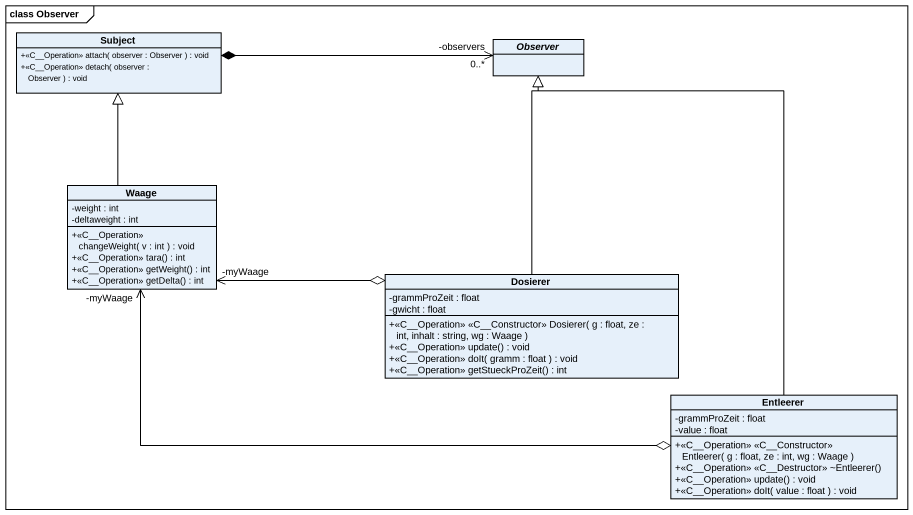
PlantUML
@startuml
mainframe class Observer
hide circle
hide empty members
skinparam classAttributeIconSize 0
class Subject {
  +<<C__Operation>> attach( observer : Observer ) : void
  +<<C__Operation>> detach( observer : Observer ) : void
}
abstract class Observer
class Waage {
  -weight : int
  -deltaweight : int
  +<<C__Operation>> changeWeight( v : int ) : void
  +<<C__Operation>> tara() : int
  +<<C__Operation>> getWeight() : int
  +<<C__Operation>> getDelta() : int
}
class Dosierer {
  -grammProZeit : float
  -gwicht : float
  +<<C~__Operation>> <<C~__Constructor>> Dosierer( g : float, ze : int, inhalt : string, wg : Waage )
  +<<C__Operation>> update() : void
  +<<C__Operation>> doIt( gramm : float ) : void
  +<<C__Operation>> getStueckProZeit() : int
}
class Entleerer {
  -grammProZeit : float
  -value : float
  +<<C~__Operation>> <<C~__Constructor>> Entleerer( g : float, ze : int, wg : Waage )
  +<<C~__Operation>> <<C~__Destructor>> ~Entleerer()
  +<<C__Operation>> update() : void
  +<<C__Operation>> doIt( value : float ) : void
}
Observer "-observers\n0..*" <-left-* Subject
Waage -up-|> Subject
Waage "-myWaage" <-right-o Dosierer
Waage "-myWaage" <-right-o Entleerer
Dosierer -up-|> Observer
Entleerer -up-|> Observer
@enduml
